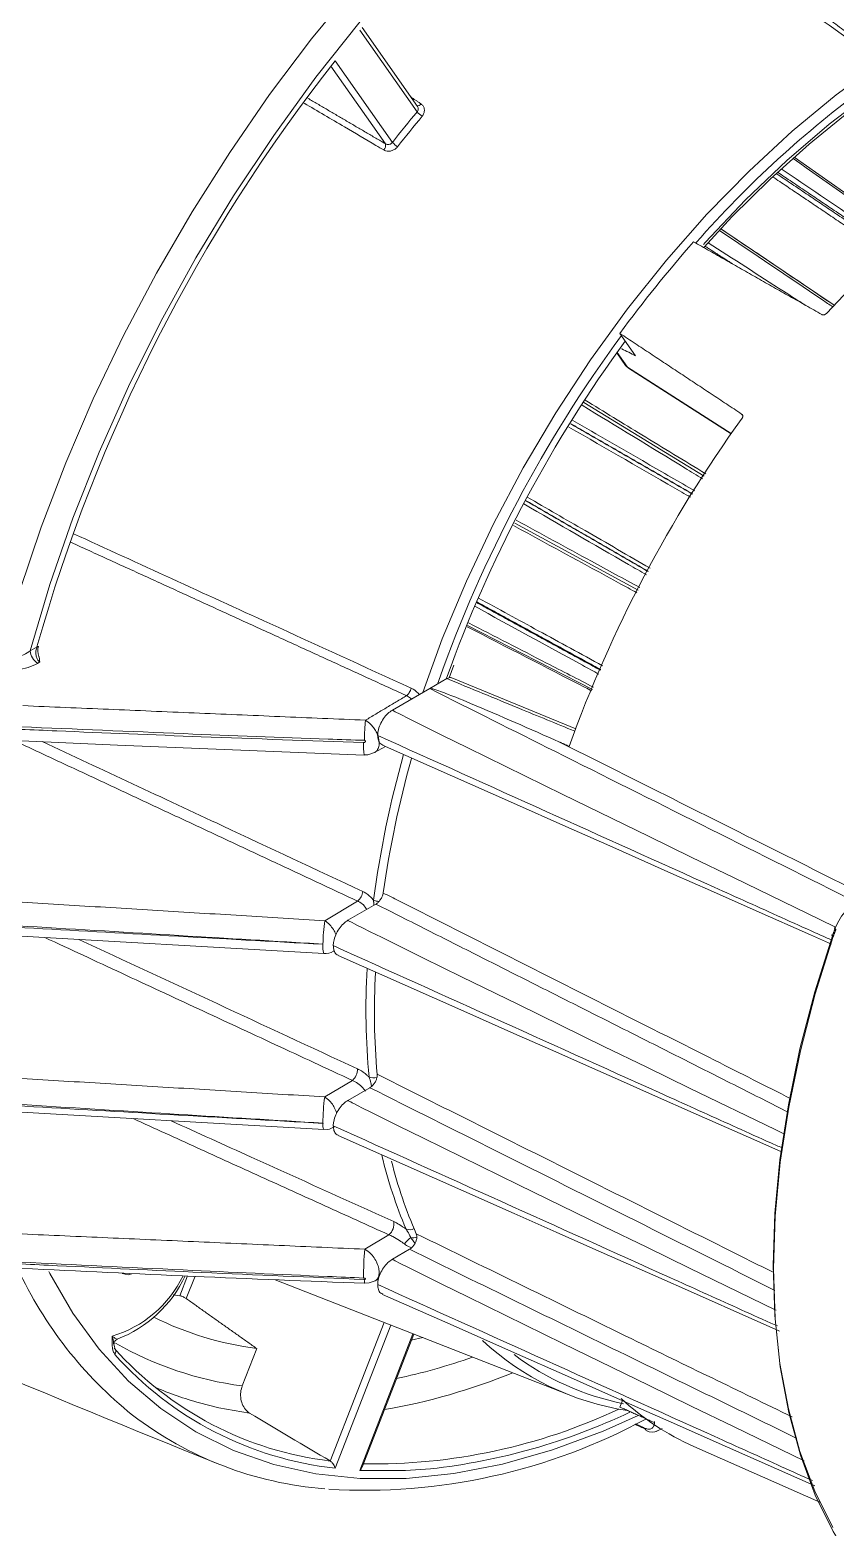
# Model space of a CAD drawing. Extents: x 11 to 120, y 2 to 94.
# Drawn here: x 90.583 to 92.921, y 10.348 to 14.717 of the extents above; entities that cross this region are included whole.
import ezdxf

# ---------------------------------------------------------------- set-up
doc = ezdxf.new("R2010")
doc.units = 0
doc.header["$MEASUREMENT"] = 0
doc.linetypes.add('SLD-Solid', pattern=[0])
doc.layers.add('OBJECT', color=7, linetype='CONTINUOUS')

msp = doc.modelspace()

# ---------------------------------------------------------------- linework, layer by layer
at = {"layer": 'OBJECT', "color": 7, "linetype": 'SLD-Solid', "lineweight": 15}
for p, q in [((91.707, 14.4962), (91.5462, 14.725)), ((91.7059, 14.4807), (91.5395, 14.7174)), ((91.6139, 14.3876), (91.4557, 14.6127)), ((91.468, 14.6285), (91.6344, 14.3917)), ((93.122, 14.121), (92.8, 14.3484)), ((92.9156, 13.9189), (92.5872, 14.1408)), ((92.3397, 13.7724), (92.2941, 13.8373)), ((92.2852, 13.781), (92.3107, 13.7447)), ((92.2861, 13.7823), (92.3162, 13.7395)), ((92.3162, 13.7395), (92.6173, 13.5471)), ((92.3191, 13.7367), (92.6168, 13.5464)), ((92.5389, 13.4233), (92.189, 13.6369)), ((92.6502, 13.5993), (92.6472, 13.6035)), ((91.9888, 13.2872), (92.3472, 13.092)), ((91.8522, 12.9903), (92.2144, 12.804)), ((90.5837, 12.9165), (90.6031, 12.928)), ((90.6114, 12.884), (90.605, 12.8801)), ((91.7912, 12.837), (91.8043, 12.8732)), ((91.7989, 12.8383), (91.8121, 12.875)), ((91.7422, 12.8068), (91.6339, 12.7443)), ((91.7924, 12.8358), (91.7422, 12.8068)), ((91.7684, 12.83), (91.7649, 12.8199)), ((92.1666, 12.6902), (91.8067, 12.8381)), ((91.5824, 12.6213), (91.6142, 12.6387)), ((91.4379, 12.1334), (91.5331, 12.1902)), ((91.5863, 12.1815), (91.5049, 12.1345)), ((90.4658, 12.0939), (91.4349, 12.0386)), ((91.4378, 11.6221), (91.5179, 11.6699)), ((91.5687, 11.6487), (91.5049, 11.6119)), ((90.4662, 11.5828), (91.435, 11.5273)), ((91.4444, 11.5279), (91.435, 11.528)), ((91.4635, 11.5335), (91.4648, 11.5342)), ((91.5539, 11.1802), (91.6239, 11.222)), ((91.6837, 11.1798), (91.6339, 11.151)), ((91.0173, 11.0451), (91.0397, 11.1029)), ((91.0615, 11.1019), (91.0362, 11.0367)), ((91.2943, 11.0915), (92.1438, 10.7584)), ((91.5838, 11.0884), (91.5939, 11.0939)), ((91.0173, 11.0451), (90.9985, 11.0481)), ((91.4539, 10.5656), (91.6099, 10.9678)), ((91.6291, 10.9602), (91.468, 10.5448)), ((91.5395, 10.5384), (91.6934, 10.935)), ((91.546, 10.5473), (91.6961, 10.934)), ((91.7225, 10.9236), (91.689, 10.9158)), ((91.2405, 10.8919), (91.1985, 10.7836)), ((92.2941, 10.7222), (92.3013, 10.7408)), ((92.3993, 10.651), (92.4169, 10.6603)), ((92.5081, 10.6081), (92.8738, 10.4463))]:
    msp.add_line(p, q, dxfattribs=at)
at = {"layer": 'OBJECT', "color": 7, "linetype": 'SLD-Solid', "lineweight": 15, "flags": 128}
for points in [[(90.4986, 12.9019), (90.5523, 13.0884), (90.615, 13.2754), (90.6865, 13.4622), (90.7664, 13.648), (90.8544, 13.8317), (90.95, 14.0126), (91.0528, 14.1899), (91.1623, 14.3627), (91.278, 14.5302), (91.3994, 14.6917), (91.5259, 14.8463), (91.657, 14.9934), (91.7919, 15.1323), (91.9301, 15.2624), (92.071, 15.3829), (92.2138, 15.4935), (92.358, 15.5935)], [(92.3935, 15.5218), (92.2452, 15.4182), (92.0983, 15.3033), (91.9537, 15.1776), (91.8121, 15.0417), (91.6742, 14.8965), (91.5407, 14.7426), (91.4123, 14.5808), (91.2897, 14.412), (91.1734, 14.2369), (91.0641, 14.0566), (90.9624, 13.8719), (90.8688, 13.6838), (90.7837, 13.4932), (90.7075, 13.3011), (90.6408, 13.1085), (90.5837, 12.9165)], [(92.5367, 14.0958), (92.5418, 14.1015), (92.6585, 14.2249), (92.7786, 14.3395), (92.9014, 14.4446), (93.0262, 14.5396), (93.1522, 14.6238), (93.2785, 14.6967), (93.4045, 14.7579), (93.5292, 14.807), (93.6521, 14.8437), (93.7722, 14.8678), (93.8888, 14.8791), (93.9071, 14.8797)], [(92.5383, 14.0874), (92.6188, 14.1753), (92.7296, 14.2852), (92.8429, 14.3869), (92.9582, 14.48), (93.0747, 14.5638), (93.1918, 14.6379), (93.3089, 14.7019), (93.4252, 14.7555), (93.5401, 14.7984), (93.6529, 14.8305), (93.7631, 14.8515), (93.8701, 14.8614), (93.9061, 14.861)], [(94.2448, 14.6755), (94.1278, 14.6645), (94.0073, 14.6405), (93.884, 14.6038), (93.7587, 14.5546), (93.6323, 14.4932), (93.5055, 14.42), (93.379, 14.3354), (93.2538, 14.24), (93.1305, 14.1344), (93.01, 14.0192), (92.893, 13.8951)], [(91.7221, 12.7952), (91.7786, 12.9508), (91.8486, 13.1187), (91.9271, 13.2847), (92.0137, 13.4477), (92.1078, 13.6068), (92.2088, 13.7609), (92.3161, 13.909), (92.4289, 14.0502), (92.5467, 14.1837), (92.6686, 14.3085), (92.7938, 14.4239), (92.9217, 14.5292), (93.0512, 14.6236)], [(92.3107, 13.7447), (92.3126, 13.7424), (92.3162, 13.7395)], [(92.3191, 13.7367), (92.3185, 13.7371), (92.3162, 13.7395)], [(90.6031, 12.928), (90.6048, 12.9284), (90.606, 12.929), (90.6068, 12.9298), (90.6069, 12.9301)], [(92.9198, 12.1145), (92.8736, 12.1369), (92.6251, 12.2577), (92.5009, 12.3181), (92.3767, 12.3786), (92.1286, 12.4998), (91.9633, 12.5807), (91.8532, 12.6347), (91.7799, 12.6709), (91.731, 12.6951), (91.6984, 12.7112), (91.6768, 12.7221), (91.6623, 12.7293), (91.6527, 12.7342), (91.6464, 12.7375), (91.6421, 12.7397), (91.6393, 12.7412), (91.6375, 12.7422), (91.6362, 12.7428), (91.6354, 12.7433), (91.6349, 12.7436), (91.6345, 12.7438), (91.6343, 12.744), (91.6341, 12.7441), (91.6341, 12.7441), (91.634, 12.7442), (91.634, 12.7442), (91.6339, 12.7443), (91.6339, 12.7443), (91.6339, 12.7443), (91.6339, 12.7443), (91.6339, 12.7443), (91.6339, 12.7443), (91.6339, 12.7443)], [(90.5577, 12.6557), (90.8362, 12.6429), (91.552, 12.6141)], [(91.6058, 12.6424), (91.8083, 12.5526), (91.9855, 12.474), (92.1376, 12.4066), (92.2645, 12.3504), (92.3662, 12.3053), (92.4508, 12.2678), (92.5568, 12.2208), (92.6889, 12.1622), (92.8472, 12.092), (92.9081, 12.065)], [(91.552, 12.6146), (91.5633, 12.6147), (91.5824, 12.6213)], [(92.7718, 11.5139), (92.7446, 11.5271), (92.4961, 11.6479), (92.3719, 11.7083), (92.2477, 11.7688), (91.9996, 11.8899), (91.8343, 11.9708), (91.7242, 12.0249), (91.6508, 12.0611), (91.602, 12.0852), (91.5694, 12.1014), (91.5477, 12.1123), (91.5333, 12.1195), (91.5237, 12.1244), (91.5173, 12.1277), (91.5131, 12.1299), (91.5103, 12.1313), (91.5084, 12.1323), (91.5072, 12.133), (91.5064, 12.1335), (91.5059, 12.1338), (91.5055, 12.134), (91.5053, 12.1341), (91.5051, 12.1343), (91.505, 12.1343), (91.505, 12.1344), (91.5049, 12.1344), (91.5049, 12.1344), (91.5049, 12.1345), (91.5049, 12.1345), (91.5049, 12.1345), (91.5049, 12.1345), (91.5049, 12.1345), (91.5049, 12.1345)], [(92.9189, 12.1129), (92.9178, 12.1128), (92.917, 12.1125), (92.9167, 12.112), (92.9167, 12.1114), (92.9171, 12.1107), (92.9179, 12.1098), (92.9191, 12.1089), (92.9206, 12.108)], [(92.9116, 10.3726), (92.8595, 10.4781), (92.8164, 10.5931), (92.7827, 10.7167), (92.7584, 10.8484), (92.7438, 10.9874), (92.739, 11.1328), (92.7438, 11.2839), (92.7584, 11.4397), (92.7827, 11.5993), (92.8164, 11.762), (92.8595, 11.9266), (92.9116, 12.0923)], [(92.9132, 12.0876), (92.8609, 11.9212), (92.8177, 11.7559), (92.7838, 11.5927), (92.7594, 11.4323), (92.7448, 11.2759), (92.7399, 11.1242), (92.7448, 10.9781), (92.7594, 10.8386), (92.7838, 10.7064), (92.8177, 10.5822), (92.8609, 10.4668), (92.9132, 10.3608)], [(92.9116, 12.0923), (92.9104, 12.0922), (92.9096, 12.0919), (92.9092, 12.0914), (92.9092, 12.0908), (92.9096, 12.0901), (92.9105, 12.0893), (92.9117, 12.0885), (92.9132, 12.0876)], [(91.4768, 12.0326), (91.671, 11.9465), (91.841, 11.8711), (91.9868, 11.8065), (92.1084, 11.7525), (92.2059, 11.7093), (92.287, 11.6734), (92.3885, 11.6284), (92.5151, 11.5722), (92.6669, 11.5049), (92.7521, 11.4671), (92.7626, 11.4627)], [(92.7478, 11.0029), (92.7446, 11.0045), (92.4961, 11.1253), (92.3719, 11.1857), (92.2477, 11.2462), (91.9996, 11.3673), (91.8343, 11.4482), (91.7242, 11.5023), (91.6508, 11.5385), (91.602, 11.5627), (91.5694, 11.5788), (91.5477, 11.5897), (91.5333, 11.5969), (91.5237, 11.6018), (91.5173, 11.6051), (91.5131, 11.6073), (91.5103, 11.6088), (91.5084, 11.6098), (91.5072, 11.6104), (91.5064, 11.6109), (91.5059, 11.6112), (91.5055, 11.6114), (91.5053, 11.6116), (91.5051, 11.6117), (91.505, 11.6117), (91.505, 11.6118), (91.5049, 11.6118), (91.5049, 11.6118), (91.5049, 11.6119), (91.5049, 11.6119), (91.5049, 11.6119), (91.5049, 11.6119), (91.5049, 11.6119), (91.5049, 11.6119)], [(91.4351, 11.5272), (91.4517, 11.5288), (91.4633, 11.5338)], [(91.4768, 11.51), (91.6711, 11.4238), (91.8413, 11.3484), (91.9872, 11.2837), (92.1089, 11.2297), (92.2065, 11.1865), (92.2876, 11.1505), (92.3892, 11.1055), (92.516, 11.0493), (92.6678, 10.9819), (92.7531, 10.9441), (92.7572, 10.9424)], [(92.8282, 10.5657), (92.6251, 10.6644), (92.5009, 10.7249), (92.3767, 10.7854), (92.1286, 10.9065), (91.9633, 10.9874), (91.8532, 11.0415), (91.7799, 11.0776), (91.731, 11.1018), (91.6984, 11.118), (91.6768, 11.1288), (91.6623, 11.1361), (91.6527, 11.1409), (91.6464, 11.1442), (91.6421, 11.1464), (91.6393, 11.1479), (91.6375, 11.1489), (91.6362, 11.1496), (91.6354, 11.15), (91.6349, 11.1503), (91.6345, 11.1506), (91.6343, 11.1507), (91.6341, 11.1508), (91.6341, 11.1509), (91.634, 11.1509), (91.634, 11.151), (91.6339, 11.151), (91.6339, 11.151), (91.6339, 11.151), (91.6339, 11.151), (91.6339, 11.151), (91.6339, 11.151), (91.6339, 11.151)], [(90.6376, 11.1158), (90.6408, 11.1097), (90.7075, 10.9942), (90.7837, 10.89), (90.8688, 10.7977), (90.9624, 10.7177), (91.0641, 10.6504), (91.1734, 10.5963), (91.2897, 10.5554), (91.4123, 10.5282), (91.5407, 10.5146), (91.6742, 10.5149), (91.8121, 10.5289), (91.9537, 10.5566), (92.0983, 10.5978), (92.2452, 10.6524), (92.347, 10.6976)], [(90.8505, 11.1094), (90.8672, 11.1062), (90.8784, 11.1089)], [(91.554, 11.0818), (91.5666, 11.0823), (91.5837, 11.0886)], [(91.6058, 11.0491), (91.8099, 10.9586), (91.9887, 10.8794), (92.142, 10.8114), (92.27, 10.7547), (92.3725, 10.7093), (92.4578, 10.6714), (92.5646, 10.6241), (92.6978, 10.565), (92.8573, 10.4943), (92.8595, 10.4933)], [(90.8293, 10.8911), (90.8294, 10.891), (90.8286, 10.8928), (90.8275, 10.8973), (90.8264, 10.9057), (90.8263, 10.9079)], [(91.2199, 10.7047), (91.131, 10.7203), (91.0747, 10.7343)], [(91.7449, 10.5429), (91.672, 10.5376), (91.5395, 10.5384)]]:
    msp.add_lwpolyline(points, dxfattribs=at)
at = {"layer": 'OBJECT', "color": 7, "linetype": 'SLD-Solid', "lineweight": 15}
for centre, radius, start, end in [((95.3291, 11.5944), 4.9106, 141.8394, 164.2413), ((94.8461, 12.0551), 3.1012, 126.2135, 138.7216), ((94.759, 11.9532), 3.9635, 140.3804, 142.0304), ((94.7548, 11.9554), 3.9394, 140.3804, 142.0304), ((91.7062, 14.5105), 0.0128, 268.894, 326.8471), ((91.7479, 14.5121), 0.0524, 216.8577, 238.2438), ((91.5949, 14.3829), 0.0196, 317.4247, 13.7184), ((91.6816, 14.4321), 0.0621, 220.5985, 238.5846), ((95.3063, 11.6348), 3.7316, 138.5845, 143.8264), ((95.4481, 11.5232), 3.9049, 143.7672, 160.4485), ((95.4314, 11.533), 3.8668, 143.8327, 159.7215), ((92.3352, 13.762), 0.03, 215.1007, 237.4179), ((95.7826, 11.3304), 3.8643, 144.1964, 160.2026), ((90.6305, 12.9195), 0.0469, 183.6756, 237.0179), ((90.651, 12.917), 0.0458, 163.4069, 201.7199), ((91.6819, 12.6372), 0.1319, 174.3423, 190.1166), ((94.6229, 11.7836), 3.0711, 164.2896, 172.3376), ((94.6541, 11.7749), 3.0784, 164.378, 171.8038), ((91.5039, 12.2241), 0.0447, 310.711, 352.2918), ((91.5989, 12.2366), 0.0477, 245.6359, 265.4658), ((91.9506, 12.0596), 0.5179, 171.8049, 179.3431), ((91.4854, 12.0561), 0.0535, 170.5956, 199.5052), ((91.4406, 12.0754), 0.0376, 261.0982, 306.7775), ((93.7009, 11.8756), 2.1435, 176.8089, 185.2466), ((93.6901, 11.871), 2.1082, 176.9433, 184.9853), ((103.8039, 42.2968), 34.1768, 242.90102, 248.22557), ((91.4896, 11.7031), 0.0436, 310.4602, 0.2795), ((91.5797, 11.7131), 0.036, 248.255, 285.0285), ((91.9534, 11.5483), 0.5208, 171.8488, 180.2728), ((91.4702, 11.5408), 0.0378, 173.2736, 201.3474), ((92.8894, 11.7555), 1.321, 193.2985, 203.0486), ((92.8857, 11.7455), 1.2918, 193.9008, 203.7651), ((91.5977, 11.2535), 0.0409, 309.7888, 9.3718), ((91.6835, 11.2655), 0.0288, 250.3917, 297.5924), ((91.7352, 11.1482), 0.0812, 126.1799, 144.3972), ((91.6931, 11.2555), 0.0422, 262.0927, 286.308), ((92.3107, 11.1081), 0.7602, 174.5568, 180.8672), ((91.6169, 11.6182), 1.178, 204.7821, 231.2984), ((94.2848, 85.437), 74.4057, 267.130075, 267.896707), ((90.7264, 11.2478), 0.3336, 286.4145, 334.2558), ((90.7074, 11.2539), 0.3586, 290.8954, 335.1464), ((91.3654, 11.8386), 0.9549, 243.673, 262.4851), ((90.8395, 10.9059), 0.0127, 106.822, 181.1828), ((91.5715, 11.5544), 0.9958, 221.6349, 263.2141), ((90.819, 10.8833), 0.013, 319.581, 37.6354), ((91.3261, 11.7682), 0.9928, 240.0483, 262.6161), ((92.437, 11.4989), 0.7963, 227.1467, 261.1759), ((91.5775, 11.5407), 1.0019, 221.6487, 263.722), ((91.275, 12.5444), 1.7787, 282.0369, 289.4319), ((92.4571, 11.4981), 0.7811, 232.9872, 258.7624), ((91.2971, 12.5114), 1.824, 279.907, 292.0986), ((91.3419, 11.699), 1.0011, 246.6821, 254.5158), ((91.5782, 12.2356), 1.6785, 269.0335, 295.1436), ((91.5438, 12.3483), 1.8166, 276.3539, 295.3844), ((92.8175, 11.306), 0.7634, 227.0484, 246.0901), ((91.5196, 11.5319), 1.0501, 232.501, 265.5497), ((91.5524, 12.1982), 1.7176, 266.5645, 298.3926), ((92.3755, 10.6605), 0.00811, 180.4919, 250.469), ((92.3877, 10.6807), 0.0314, 239.8897, 298.2023)]:
    msp.add_arc(centre, radius, start, end, dxfattribs=at)
msp.add_ellipse((192.422, -43.3999), major_axis=(146.8845, -83.2202), ratio=0.022714, start_param=3.965241, end_param=3.967435, dxfattribs=at)
for points, knots in [([(93.0512, 14.6236), (93.0479, 14.626), (93.0259, 14.6419), (92.9291, 14.7116), (92.6216, 14.9332), (92.3328, 15.1413), (92.1189, 15.2954)], [0, 0, 0, 0, 0.01065, 0.070826, 0.311529, 1, 1, 1, 1]), ([(91.6093, 14.3697), (91.6017, 14.3741), (91.5637, 14.3965), (91.4867, 14.4417), (91.4172, 14.4824), (91.3782, 14.5053)], [0, 0, 0, 0, 0.098678, 0.49339, 1, 1, 1, 1]), ([(91.707, 14.4962), (91.707, 14.4961), (91.7082, 14.495), (91.7091, 14.4919), (91.7094, 14.4873), (91.708, 14.4834), (91.7065, 14.4814), (91.7059, 14.4807)], [0, 0, 0, 0, 0.011205, 0.291676, 0.568718, 0.842843, 1, 1, 1, 1]), ([(91.7203, 14.4675), (91.7214, 14.469), (91.7244, 14.4731), (91.7271, 14.4807), (91.727, 14.4896), (91.7237, 14.4978), (91.7192, 14.5016), (91.7169, 14.5035)], [0, 0, 0, 0, 0.124186, 0.340919, 0.559466, 0.77961, 1, 1, 1, 1]), ([(91.6093, 14.3697), (91.611, 14.3689), (91.6153, 14.3667), (91.6235, 14.3656), (91.6332, 14.3673), (91.6424, 14.3718), (91.6469, 14.3767), (91.6492, 14.3791)], [0, 0, 0, 0, 0.133252, 0.351389, 0.568098, 0.784184, 1, 1, 1, 1]), ([(91.6344, 14.3917), (91.6333, 14.3905), (91.631, 14.388), (91.6263, 14.3858), (91.6213, 14.3851), (91.617, 14.3859), (91.6148, 14.3871), (91.6139, 14.3876)], [0, 0, 0, 0, 0.214768, 0.429879, 0.646368, 0.865515, 1, 1, 1, 1]), ([(93.1185, 14.1179), (93.1135, 14.1214), (93.0062, 14.1972), (92.8988, 14.273), (92.7965, 14.3453)], [0, 0, 0, 0, 0.046515, 1, 1, 1, 1]), ([(92.7623, 14.3145), (92.8384, 14.2632), (92.9479, 14.1894), (93.0574, 14.1157), (93.0908, 14.0931)], [0, 0, 0, 0, 0.695008, 1, 1, 1, 1]), ([(92.9114, 13.9145), (92.9014, 13.9212), (92.792, 13.9952), (92.6825, 14.0691), (92.5831, 14.1363)], [0, 0, 0, 0, 0.091233, 1, 1, 1, 1]), ([(92.5872, 14.1408), (92.644, 14.1025), (92.7535, 14.0285), (92.863, 13.9546), (92.9157, 13.919)], [0, 0, 0, 0, 0.518854, 1, 1, 1, 1]), ([(92.55, 14.1002), (92.6227, 14.0535), (92.7166, 13.9933), (92.8104, 13.9331), (92.8315, 13.9195)], [0, 0, 0, 0, 0.775222, 1, 1, 1, 1]), ([(92.893, 13.8951), (92.8922, 13.8944), (92.8905, 13.8929), (92.8873, 13.8915), (92.884, 13.891), (92.8812, 13.8914), (92.8799, 13.8921), (92.8794, 13.8923)], [0, 0, 0, 0, 0.219651, 0.439264, 0.659733, 0.880541, 1, 1, 1, 1]), ([(92.3397, 13.7724), (92.3262, 13.7792), (92.3126, 13.786), (92.2989, 13.7929), (92.2986, 13.793)], [0, 0, 0, 0, 0.983093, 1, 1, 1, 1]), ([(92.1931, 13.6438), (92.2481, 13.6102), (92.3648, 13.5389), (92.4815, 13.4676), (92.5432, 13.43)], [0, 0, 0, 0, 0.471374, 1, 1, 1, 1]), ([(92.5338, 13.4156), (92.517, 13.4259), (92.4005, 13.4971), (92.284, 13.5682), (92.1843, 13.6291)], [0, 0, 0, 0, 0.144777, 1, 1, 1, 1]), ([(92.6472, 13.6035), (92.648, 13.6029), (92.6495, 13.6016), (92.6506, 13.5988), (92.6506, 13.5957), (92.6498, 13.5931), (92.6489, 13.5916), (92.6486, 13.5911)], [0, 0, 0, 0, 0.21974, 0.439443, 0.659967, 0.880761, 1, 1, 1, 1]), ([(92.4989, 13.3622), (92.4905, 13.367), (92.3729, 13.4348), (92.2554, 13.5026), (92.1462, 13.5655)], [0, 0, 0, 0, 0.071786, 1, 1, 1, 1]), ([(92.1575, 13.5844), (92.2292, 13.5431), (92.347, 13.4752), (92.4649, 13.4072), (92.511, 13.3807)], [0, 0, 0, 0, 0.608404, 1, 1, 1, 1]), ([(92.3711, 13.1369), (92.3538, 13.1469), (92.2353, 13.2154), (92.1168, 13.284), (92.0155, 13.3425)], [0, 0, 0, 0, 0.145771, 1, 1, 1, 1]), ([(92.0251, 13.3624), (92.081, 13.33), (92.1998, 13.2614), (92.3186, 13.1927), (92.3815, 13.1564)], [0, 0, 0, 0, 0.470773, 1, 1, 1, 1]), ([(91.9928, 13.2955), (92.0656, 13.2558), (92.1852, 13.1907), (92.3048, 13.1255), (92.3515, 13.1001)], [0, 0, 0, 0, 0.609098, 1, 1, 1, 1]), ([(90.7088, 13.2562), (90.8987, 13.1693), (91.2253, 13.0198), (91.552, 12.8704), (91.6888, 12.8079)], [0, 0, 0, 0, 0.581494, 1, 1, 1, 1]), ([(92.3435, 13.0849), (92.3349, 13.0896), (92.2156, 13.1546), (92.0962, 13.2196), (91.9854, 13.28)], [0, 0, 0, 0, 0.071393, 1, 1, 1, 1]), ([(91.8838, 13.0695), (91.9417, 13.0379), (92.0615, 12.9724), (92.1814, 12.907), (92.2434, 12.8731)], [0, 0, 0, 0, 0.482916, 1, 1, 1, 1]), ([(92.2331, 12.8487), (92.2173, 12.8573), (92.0972, 12.923), (91.9771, 12.9886), (91.8728, 13.0456)], [0, 0, 0, 0, 0.131879, 1, 1, 1, 1]), ([(92.2127, 12.8), (92.2061, 12.8034), (92.0854, 12.8655), (91.9648, 12.9276), (91.8508, 12.9863)], [0, 0, 0, 0, 0.054858, 1, 1, 1, 1]), ([(91.8549, 12.9974), (91.9303, 12.9586), (92.0511, 12.8965), (92.1719, 12.8343), (92.2173, 12.8109)], [0, 0, 0, 0, 0.624375, 1, 1, 1, 1]), ([(90.4986, 12.9019), (90.4992, 12.9017), (90.5053, 12.899), (90.5195, 12.8959), (90.5421, 12.8972), (90.5652, 12.9041), (90.5775, 12.9123), (90.5837, 12.9165)], [0, 0, 0, 0, 0.02565, 0.243452, 0.482622, 0.73914, 1, 1, 1, 1]), ([(90.6114, 12.884), (90.6106, 12.8846), (90.6074, 12.8869), (90.6028, 12.8933), (90.5997, 12.904), (90.5995, 12.9163), (90.6019, 12.9241), (90.6031, 12.928)], [0, 0, 0, 0, 0.07799, 0.284742, 0.51203, 0.754312, 1, 1, 1, 1]), ([(90.608, 12.8999), (90.6083, 12.8993), (90.6109, 12.8942), (90.6103, 12.8887), (90.6114, 12.884), (90.6114, 12.884)], [0, 0, 0, 0, 0.126079, 0.991961, 1, 1, 1, 1]), ([(90.605, 12.8801), (90.5961, 12.8757), (90.5784, 12.867), (90.5449, 12.8615), (90.512, 12.8629), (90.4913, 12.8687), (90.4822, 12.8728), (90.4813, 12.8732)], [0, 0, 0, 0, 0.252657, 0.505679, 0.747853, 0.97329, 1, 1, 1, 1]), ([(91.6888, 12.8079), (91.6888, 12.8079), (91.6961, 12.8045), (91.7047, 12.799), (91.711, 12.7907), (91.712, 12.7894)], [0, 0, 0, 0, 0.002457, 0.841098, 1, 1, 1, 1]), ([(91.7422, 12.8068), (91.7423, 12.8069), (91.7426, 12.807), (91.7435, 12.8071), (91.7465, 12.8069), (91.7572, 12.8041), (91.7964, 12.7904), (91.9202, 12.7397), (92.0334, 12.6896), (92.1189, 12.6517)], [0, 0, 0, 0, 0.000975, 0.002308, 0.005826, 0.020094, 0.076658, 0.30233, 1, 1, 1, 1]), ([(92.9554, 12.1992), (92.6727, 12.3407), (92.2682, 12.5432), (91.8639, 12.7458), (91.7422, 12.8068)], [0, 0, 0, 0, 0.699038, 1, 1, 1, 1]), ([(91.7924, 12.8358), (91.7948, 12.8369), (91.7995, 12.839), (91.8045, 12.8392), (91.8062, 12.8378), (91.8064, 12.8377)], [0, 0, 0, 0, 0.470252, 0.940611, 1, 1, 1, 1]), ([(92.1635, 12.6829), (92.1093, 12.7052), (91.9855, 12.7561), (91.8619, 12.8071), (91.7924, 12.8358)], [0, 0, 0, 0, 0.438, 1, 1, 1, 1]), ([(91.6894, 12.7763), (91.6857, 12.7796), (91.6813, 12.7836), (91.6761, 12.7859), (91.6752, 12.7863)], [0, 0, 0, 0, 0.824722, 1, 1, 1, 1]), ([(91.5558, 12.715), (91.5613, 12.7114), (91.5706, 12.7051), (91.5816, 12.6915), (91.589, 12.6784), (91.5937, 12.6654), (91.5959, 12.6531), (91.5956, 12.6407), (91.5918, 12.6292), (91.5862, 12.6232), (91.5826, 12.6214), (91.5824, 12.6213)], [0, 0, 0, 0, 0.167721, 0.288752, 0.397498, 0.511234, 0.611665, 0.71117, 0.850389, 0.993975, 1, 1, 1, 1]), ([(91.6339, 12.7443), (91.6295, 12.7413), (91.6203, 12.7351), (91.6078, 12.72), (91.5979, 12.7021), (91.5923, 12.6849), (91.5917, 12.675), (91.5915, 12.6708)], [0, 0, 0, 0, 0.19834, 0.412972, 0.627088, 0.843128, 1, 1, 1, 1]), ([(90.5559, 12.6884), (90.5908, 12.687), (90.7652, 12.6796), (91.0967, 12.6661), (91.3935, 12.6557), (91.5506, 12.6502)], [0, 0, 0, 0, 0.105274, 0.526369, 1, 1, 1, 1]), ([(91.5528, 12.6567), (91.5178, 12.6579), (91.3432, 12.6639), (91.0115, 12.6764), (90.7148, 12.6892), (90.5577, 12.6959)], [0, 0, 0, 0, 0.105236, 0.526182, 1, 1, 1, 1]), ([(91.5915, 12.6708), (91.5919, 12.666), (91.5928, 12.656), (91.5983, 12.6463), (91.6041, 12.644), (91.6062, 12.6431)], [0, 0, 0, 0, 0.367746, 0.7657, 1, 1, 1, 1]), ([(91.5915, 12.6708), (91.917, 12.5241), (92.275, 12.3626), (92.6655, 12.1864), (92.7632, 12.1425), (92.8433, 12.1059), (92.8918, 12.0847), (92.9074, 12.0779)], [0, 0, 0, 0, 0.742255, 0.81648, 0.890706, 0.964931, 1, 1, 1, 1]), ([(90.6184, 12.6529), (90.7929, 12.5714), (91.1028, 12.4264), (91.4127, 12.2815), (91.5482, 12.2181)], [0, 0, 0, 0, 0.562764, 1, 1, 1, 1]), ([(91.5506, 12.6502), (91.5511, 12.6502), (91.5523, 12.6503), (91.5538, 12.6509), (91.5551, 12.6519), (91.5557, 12.6528), (91.556, 12.6537), (91.556, 12.6545), (91.5557, 12.6553), (91.555, 12.656), (91.554, 12.6565), (91.5532, 12.6566), (91.5528, 12.6567)], [0, 0, 0, 0, 0.11179, 0.308323, 0.405355, 0.512738, 0.582945, 0.64962, 0.723408, 0.796438, 0.884273, 1, 1, 1, 1]), ([(92.1189, 12.6517), (92.1342, 12.644), (92.2109, 12.6055), (92.4955, 12.4629), (92.7647, 12.3279), (92.9726, 12.2238)], [0, 0, 0, 0, 0.053919, 0.269597, 1, 1, 1, 1]), ([(91.5599, 12.1662), (91.5567, 12.1707), (91.5501, 12.1802), (91.54, 12.1872), (91.534, 12.1898), (91.5331, 12.1902)], [0, 0, 0, 0, 0.430097, 0.9069, 1, 1, 1, 1]), ([(91.5482, 12.2181), (91.5496, 12.2174), (91.5578, 12.2134), (91.5687, 12.2053), (91.5768, 12.1959), (91.5792, 12.1931)], [0, 0, 0, 0, 0.119532, 0.733657, 1, 1, 1, 1]), ([(91.5863, 12.1815), (91.5886, 12.1831), (91.5934, 12.1864), (91.5998, 12.1944), (91.6047, 12.2034), (91.6066, 12.21), (91.6071, 12.2134), (91.6072, 12.2137)], [0, 0, 0, 0, 0.242889, 0.485801, 0.728123, 0.969552, 1, 1, 1, 1]), ([(91.6072, 12.2137), (91.6225, 12.206), (91.699, 12.1674), (92.0202, 12.0053), (92.3993, 11.814), (92.7171, 11.6536), (92.7903, 11.6167)], [0, 0, 0, 0, 0.038788, 0.193939, 0.814544, 1, 1, 1, 1]), ([(92.9189, 12.1129), (92.9232, 12.1221), (92.9317, 12.1404), (92.9518, 12.1645), (92.9686, 12.1788), (92.978, 12.1845), (92.98, 12.1857)], [0, 0, 0, 0, 0.304819, 0.609529, 0.915797, 1, 1, 1, 1]), ([(90.4633, 12.1189), (90.4981, 12.1169), (90.6722, 12.1071), (90.9953, 12.089), (91.2836, 12.0731), (91.4326, 12.0649)], [0, 0, 0, 0, 0.107776, 0.53888, 1, 1, 1, 1]), ([(91.4326, 12.0655), (91.3978, 12.0676), (91.2237, 12.0779), (90.9007, 12.0973), (90.6126, 12.1147), (90.4637, 12.1237)], [0, 0, 0, 0, 0.10781, 0.539052, 1, 1, 1, 1]), ([(91.4379, 12.1334), (91.4429, 12.1298), (91.4521, 12.1232), (91.4627, 12.1084), (91.4685, 12.0981), (91.4699, 12.0932), (91.47, 12.0929)], [0, 0, 0, 0, 0.377679, 0.702973, 0.983211, 1, 1, 1, 1]), ([(91.5049, 12.1345), (91.5005, 12.1315), (91.4913, 12.1252), (91.4788, 12.1101), (91.4689, 12.0923), (91.4633, 12.0751), (91.4627, 12.0652), (91.4625, 12.061)], [0, 0, 0, 0, 0.19834, 0.412972, 0.627088, 0.843128, 1, 1, 1, 1]), ([(90.7244, 12.0791), (90.858, 12.017), (91.1276, 11.8917), (91.3972, 11.7664), (91.5332, 11.7033)], [0, 0, 0, 0, 0.495787, 1, 1, 1, 1]), ([(91.4326, 12.0649), (91.4326, 12.0649), (91.4327, 12.0649), (91.4329, 12.0649), (91.433, 12.065), (91.433, 12.065), (91.4331, 12.0651), (91.4331, 12.0652), (91.433, 12.0653), (91.4329, 12.0654), (91.4328, 12.0655), (91.4327, 12.0655), (91.4326, 12.0655)], [0, 0, 0, 0, 0.102542, 0.238797, 0.342487, 0.423099, 0.496347, 0.573125, 0.662854, 0.751501, 0.862396, 1, 1, 1, 1]), ([(91.4625, 12.061), (91.4629, 12.0562), (91.4638, 12.0462), (91.4693, 12.0365), (91.4751, 12.0341), (91.4772, 12.0333)], [0, 0, 0, 0, 0.367746, 0.765699, 1, 1, 1, 1]), ([(91.4625, 12.061), (91.788, 11.9143), (92.146, 11.7528), (92.5365, 11.5766), (92.6342, 11.5326), (92.7098, 11.4981), (92.7537, 11.4789), (92.7647, 11.4741)], [0, 0, 0, 0, 0.749993, 0.824993, 0.899992, 0.974992, 1, 1, 1, 1]), ([(91.5562, 11.639), (91.5547, 11.641), (91.5492, 11.648), (91.5377, 11.6588), (91.5258, 11.6664), (91.5192, 11.6693), (91.5179, 11.6699)], [0, 0, 0, 0, 0.153724, 0.529974, 0.904613, 1, 1, 1, 1]), ([(91.5332, 11.7033), (91.535, 11.7024), (91.5441, 11.6979), (91.5556, 11.6898), (91.5643, 11.6816), (91.5664, 11.6796)], [0, 0, 0, 0, 0.162664, 0.799295, 1, 1, 1, 1]), ([(91.5741, 11.6513), (91.5733, 11.6551), (91.5713, 11.6648), (91.5683, 11.674), (91.5664, 11.6796)], [0, 0, 0, 0, 0.385361, 1, 1, 1, 1]), ([(91.5687, 11.6487), (91.5711, 11.6504), (91.5759, 11.6537), (91.5823, 11.6616), (91.5871, 11.6706), (91.5899, 11.6799), (91.5898, 11.6852), (91.5898, 11.6878)], [0, 0, 0, 0, 0.203185, 0.40639, 0.609063, 0.81092, 1, 1, 1, 1]), ([(91.5898, 11.6878), (91.6052, 11.6801), (91.6819, 11.6417), (92.0042, 11.4804), (92.3723, 11.2963), (92.6791, 11.1429), (92.7403, 11.1123)], [0, 0, 0, 0, 0.040022, 0.20011, 0.840462, 1, 1, 1, 1]), ([(91.4378, 11.6221), (91.4426, 11.6187), (91.4517, 11.6122), (91.4607, 11.6002), (91.4673, 11.5885), (91.471, 11.5807), (91.4721, 11.5751), (91.4722, 11.5744)], [0, 0, 0, 0, 0.321111, 0.603288, 0.700155, 0.965482, 1, 1, 1, 1]), ([(92.7439, 11.0604), (92.4739, 11.1956), (92.0821, 11.3916), (91.6904, 11.5878), (91.5687, 11.6487)], [0, 0, 0, 0, 0.689202, 1, 1, 1, 1]), ([(91.4326, 11.5458), (91.3978, 11.5479), (91.2236, 11.5586), (90.9005, 11.5785), (90.6123, 11.5963), (90.4633, 11.6055)], [0, 0, 0, 0, 0.107776, 0.53888, 1, 1, 1, 1]), ([(90.4637, 11.6011), (90.4986, 11.5991), (90.6726, 11.589), (90.9956, 11.5704), (91.2838, 11.5538), (91.4326, 11.5452)], [0, 0, 0, 0, 0.10781, 0.539052, 1, 1, 1, 1]), ([(91.5049, 11.6119), (91.5005, 11.6089), (91.4913, 11.6027), (91.4788, 11.5875), (91.4689, 11.5697), (91.4633, 11.5525), (91.4627, 11.5426), (91.4625, 11.5384)], [0, 0, 0, 0, 0.19834, 0.412972, 0.627088, 0.843128, 1, 1, 1, 1]), ([(90.9926, 11.5527), (91.0699, 11.5176), (91.285, 11.4199), (91.5002, 11.3225), (91.6381, 11.2601)], [0, 0, 0, 0, 0.359622, 1, 1, 1, 1]), ([(91.4326, 11.5452), (91.4327, 11.5452), (91.4327, 11.5452), (91.4328, 11.5452), (91.4329, 11.5453), (91.433, 11.5453), (91.433, 11.5454), (91.4331, 11.5454), (91.4331, 11.5455), (91.433, 11.5456), (91.4329, 11.5457), (91.4328, 11.5458), (91.4326, 11.5458), (91.4326, 11.5458)], [0, 0, 0, 0, 0.057544, 0.181946, 0.187743, 0.289765, 0.363759, 0.437966, 0.522194, 0.605856, 0.707241, 0.86305, 1, 1, 1, 1]), ([(91.4625, 11.5384), (91.4629, 11.5336), (91.4638, 11.5236), (91.4693, 11.5139), (91.4751, 11.5116), (91.4772, 11.5107)], [0, 0, 0, 0, 0.367746, 0.765699, 1, 1, 1, 1]), ([(91.4625, 11.5384), (91.788, 11.3917), (92.146, 11.2302), (92.5364, 11.054), (92.6342, 11.0101), (92.7052, 10.9775), (92.7446, 10.9603), (92.751, 10.9575)], [0, 0, 0, 0, 0.75788, 0.833668, 0.909456, 0.985244, 1, 1, 1, 1]), ([(91.6381, 11.2601), (91.6433, 11.2576), (91.6551, 11.2518), (91.6671, 11.2432), (91.6738, 11.2383)], [0, 0, 0, 0, 0.433277, 1, 1, 1, 1]), ([(91.6873, 11.2137), (91.6858, 11.2171), (91.6819, 11.2258), (91.6769, 11.2336), (91.6738, 11.2383)], [0, 0, 0, 0, 0.391249, 1, 1, 1, 1]), ([(91.6692, 11.1954), (91.6646, 11.1988), (91.6541, 11.2064), (91.638, 11.2159), (91.6277, 11.2204), (91.6239, 11.222)], [0, 0, 0, 0, 0.330432, 0.751283, 1, 1, 1, 1]), ([(91.6895, 11.1842), (91.6848, 11.1863), (91.6783, 11.1891), (91.6713, 11.194), (91.6692, 11.1954)], [0, 0, 0, 0, 0.708592, 1, 1, 1, 1]), ([(91.6837, 11.1798), (91.6861, 11.1815), (91.6909, 11.1848), (91.6973, 11.1927), (91.7022, 11.2018), (91.7049, 11.2111), (91.7053, 11.2192), (91.704, 11.2231), (91.7034, 11.2249)], [0, 0, 0, 0, 0.173469, 0.346958, 0.519882, 0.691915, 0.863313, 1, 1, 1, 1]), ([(91.6995, 11.1974), (91.699, 11.198), (91.6964, 11.202), (91.6924, 11.2075), (91.6881, 11.2127), (91.6873, 11.2137)], [0, 0, 0, 0, 0.129976, 0.829513, 1, 1, 1, 1]), ([(91.7034, 11.2249), (91.9119, 11.1231), (92.275, 10.9457), (92.6387, 10.7688), (92.7936, 10.6934)], [0, 0, 0, 0, 0.573959, 1, 1, 1, 1]), ([(91.5506, 11.0966), (91.5157, 11.0981), (91.3411, 11.1055), (91.0094, 11.1205), (90.7129, 11.1351), (90.5559, 11.1428)], [0, 0, 0, 0, 0.105274, 0.526371, 1, 1, 1, 1]), ([(91.5539, 11.1802), (91.5559, 11.1791), (91.5633, 11.1747), (91.575, 11.1639), (91.5843, 11.1504), (91.5909, 11.1372), (91.595, 11.1246), (91.5961, 11.1111), (91.5942, 11.1006), (91.5902, 11.0928), (91.5858, 11.0898), (91.5838, 11.0884)], [0, 0, 0, 0, 0.061766, 0.227961, 0.371348, 0.429953, 0.57069, 0.690418, 0.796616, 0.906086, 1, 1, 1, 1]), ([(91.6339, 11.151), (91.6295, 11.148), (91.6203, 11.1418), (91.6078, 11.1267), (91.5979, 11.1088), (91.5923, 11.0916), (91.5917, 11.0817), (91.5915, 11.0776)], [0, 0, 0, 0, 0.19834, 0.412972, 0.627088, 0.843128, 1, 1, 1, 1]), ([(92.8077, 10.6313), (92.6421, 10.712), (92.2672, 10.8946), (91.8928, 11.0776), (91.6837, 11.1798)], [0, 0, 0, 0, 0.441695, 1, 1, 1, 1]), ([(90.5577, 11.1374), (90.5926, 11.1357), (90.767, 11.1273), (91.0986, 11.1116), (91.3954, 11.099), (91.5526, 11.0923)], [0, 0, 0, 0, 0.105256, 0.526282, 1, 1, 1, 1]), ([(91.5526, 11.0923), (91.5527, 11.0923), (91.5533, 11.0923), (91.5543, 11.0924), (91.5552, 11.0927), (91.5557, 11.0931), (91.556, 11.0936), (91.556, 11.0942), (91.5556, 11.0948), (91.5546, 11.0956), (91.5529, 11.0963), (91.5514, 11.0965), (91.5506, 11.0966)], [0, 0, 0, 0, 0.034116, 0.149356, 0.234878, 0.299671, 0.36961, 0.439604, 0.524622, 0.634614, 0.805774, 1, 1, 1, 1]), ([(91.554, 11.0817), (91.554, 11.0816), (91.5536, 11.0808), (91.5531, 11.0838), (91.5527, 11.0895), (91.5526, 11.0923)], [0, 0, 0, 0, 0.050935, 0.526337, 1, 1, 1, 1]), ([(91.5915, 11.0776), (91.5919, 11.0728), (91.5928, 11.0627), (91.5983, 11.053), (91.6041, 11.0507), (91.6062, 11.0498)], [0, 0, 0, 0, 0.367746, 0.7657, 1, 1, 1, 1]), ([(91.5915, 11.0776), (91.9169, 10.9308), (92.275, 10.7693), (92.6655, 10.5932), (92.7605, 10.5503), (92.8229, 10.5221), (92.8528, 10.5087)], [0, 0, 0, 0, 0.774066, 0.851472, 0.928879, 1, 1, 1, 1]), ([(91.0362, 11.0367), (91.0349, 11.0375), (91.0324, 11.0392), (91.0277, 11.0416), (91.0231, 11.0435), (91.0196, 11.0447), (91.0179, 11.045), (91.0173, 11.0451)], [0, 0, 0, 0, 0.219467, 0.43893, 0.658409, 0.87739, 1, 1, 1, 1]), ([(90.8289, 10.8749), (90.8273, 10.8777), (90.8205, 10.8893), (90.8218, 10.9105), (90.8209, 10.9255), (90.8207, 10.9277), (90.8207, 10.9278)], [0, 0, 0, 0, 0.210948, 0.879599, 0.994615, 1, 1, 1, 1]), ([(90.8207, 10.9278), (90.8237, 10.9259), (90.8298, 10.922), (90.8354, 10.9185), (90.8355, 10.9185), (90.8355, 10.9185)], [0, 0, 0, 0, 0.405854, 0.834355, 1, 1, 1, 1]), ([(90.8207, 10.9278), (90.8207, 10.9278), (90.8209, 10.9273), (90.8216, 10.9254), (90.8246, 10.9169), (90.825, 10.9106), (90.8253, 10.9054)], [0, 0, 0, 0, 0.010285, 0.047393, 0.221307, 1, 1, 1, 1]), ([(91.1985, 10.7836), (91.1981, 10.7824), (91.1954, 10.7751), (91.1928, 10.7603), (91.1946, 10.74), (91.2019, 10.7219), (91.2113, 10.7104), (91.218, 10.706), (91.2199, 10.7047)], [0, 0, 0, 0, 0.040915, 0.257907, 0.475055, 0.692299, 0.909542, 1, 1, 1, 1]), ([(92.368, 10.6584), (92.3645, 10.6599), (92.3543, 10.6645), (92.344, 10.669), (92.3372, 10.672)], [0, 0, 0, 0, 0.340894, 1, 1, 1, 1]), ([(92.3674, 10.6604), (92.3708, 10.6593), (92.3778, 10.657), (92.3865, 10.6594), (92.3925, 10.6659), (92.3947, 10.6738), (92.3947, 10.6791), (92.3947, 10.6804)], [0, 0, 0, 0, 0.231019, 0.462023, 0.69344, 0.925618, 1, 1, 1, 1]), ([(91.4539, 10.5656), (91.4549, 10.5649), (91.4568, 10.5635), (91.4601, 10.5601), (91.4636, 10.5552), (91.4664, 10.5498), (91.4676, 10.5463), (91.468, 10.5449), (91.468, 10.5448)], [0, 0, 0, 0, 0.142145, 0.283516, 0.488774, 0.776443, 0.994579, 1, 1, 1, 1]), ([(91.5395, 10.5384), (91.5395, 10.5385), (91.541, 10.5397), (91.5437, 10.5426), (91.5451, 10.5457), (91.5459, 10.5474)], [0, 0, 0, 0, 0.011805, 0.486774, 1, 1, 1, 1])]:
    msp.add_open_spline(points, degree=3, knots=knots, dxfattribs=at)
for points, degree in [([(92.7094, 14.8863), (93.0556, 14.6368)], 1), ([(91.3887, 14.5197), (91.6139, 14.3876)], 1), ([(91.6886, 14.5224), (91.7169, 14.5035)], 1), ([(93.0655, 14.0706), (92.7371, 14.2919)], 1), ([(92.7476, 14.3014), (93.0761, 14.0801)], 1), ([(93.0801, 14.0836), (92.7517, 14.305)], 1), ([(92.8794, 13.8923), (92.5079, 14.1033)], 1), ([(92.6206, 14.0393), (92.541, 14.0904)], 1), ([(92.2941, 13.8373), (92.6472, 13.6035)], 1), ([(92.1517, 13.5746), (92.5048, 13.3711)], 1), ([(92.5051, 13.3717), (92.152, 13.5752)], 1), ([(92.0202, 13.3522), (92.3762, 13.1464)], 1), ([(92.3765, 13.147), (92.0205, 13.3528)], 1), ([(91.6752, 12.7863), (90.7009, 13.2315)], 1), ([(91.8776, 13.0567), (92.2378, 12.8599)], 1), ([(92.2387, 12.862), (91.8786, 13.0587)], 1), ([(91.6752, 12.7863), (91.6766, 12.7875), (91.6794, 12.79), (91.6833, 12.7954), (91.6866, 12.8014), (91.688, 12.8058), (91.6888, 12.8079)], 3), ([(91.5559, 12.7151), (91.6752, 12.7863)], 1), ([(90.5617, 12.7573), (91.556, 12.7151)], 1), ([(91.5528, 12.6567), (91.5529, 12.6621), (91.5532, 12.6728), (91.5539, 12.6892), (91.5549, 12.7042), (91.5556, 12.7114), (91.556, 12.7151)], 3), ([(91.5331, 12.1902), (90.5397, 12.6547)], 1), ([(92.1189, 12.6517), (92.1467, 12.6393)], 1), ([(90.4691, 12.1925), (91.4379, 12.1334)], 1), ([(91.5807, 12.1782), (91.5792, 12.1931)], 1), ([(92.7832, 11.5774), (91.5863, 12.1815)], 1), ([(92.9116, 12.0923), (92.9189, 12.1129)], 1), ([(92.9206, 12.108), (92.9132, 12.0876)], 1), ([(91.5179, 11.6699), (90.6257, 12.0847)], 1), ([(90.4687, 11.681), (91.4378, 11.6221)], 1), ([(91.6239, 11.222), (90.8817, 11.559)], 1), ([(90.56, 11.2244), (91.5539, 11.1802)], 1), ([(91.0362, 11.0367), (91.2405, 10.8919)], 1), ([(92.3946, 10.6769), (92.2941, 10.7222)], 1), ([(92.3395, 10.6731), (92.3674, 10.6604)], 1), ([(91.4538, 10.5656), (91.4539, 10.5656)], 1), ([(92.9132, 10.3608), (92.9206, 10.3483)], 1)]:
    msp.add_open_spline(points, degree=degree, dxfattribs=at)

doc.saveas('drawing.dxf')
